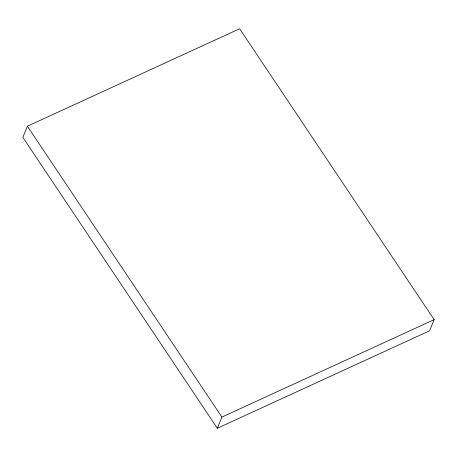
<?xml version="1.0" encoding="UTF-8"?>
<svg xmlns="http://www.w3.org/2000/svg" width="457" height="457" viewBox="0 0 457 457"><rect width="100%" height="100%" fill="white"/><g stroke="black" fill="none" stroke-linecap="round" stroke-linejoin="round"><path stroke-width="0.69" d="M27.403 126.218L22.85 137.374L217.343 428.249L429.597 330.782L434.15 319.626L239.657 28.751L27.403 126.218L221.896 417.092L217.343 428.249M221.896 417.092L434.15 319.626"/></g></svg>
